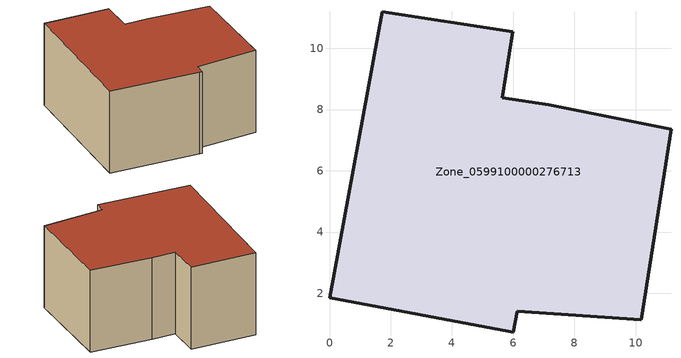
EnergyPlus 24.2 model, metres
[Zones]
Zone_0599100000276713
 floor ground (C_G): 10.19,1.14 6.14,1.41 6.01,0.72 5.84,0.76 0,1.85 1.73,11.2 5.98,10.54 5.65,8.39 7.17,8.16 11.16,7.36 z0
 wall outside (C_F): 0,1.85 5.84,0.76 6.01,0.72 6.14,1.41 10.19,1.14 11.16,7.36 7.17,8.16 5.65,8.39 5.98,10.54 1.73,11.2 0,1.85 z0:5.57
 roof outside (C_R): 6.14,1.41 10.19,1.14 11.16,7.36 7.17,8.16 5.65,8.39 5.98,10.54 1.73,11.2 0,1.85 5.84,0.76 6.01,0.72 z5.57
[BUILDING]
Pand.0599100000276713: North Axis=0; Terrain=City; Loads Convergence Tolerance Value=0.04; Temperature Convergence Tolerance Value=0.4; Solar Distribution=FullExterior; Maximum Number of Warmup Days=25; Minimum Number of Warmup Days=1
[Site:Location]
Rotterdam.The.Hague.AP_ZH_NLD Design_Conditions: Latitude=51.96; Longitude=4.45; Time Zone=1; Elevation=-4.5
[SITE:GROUNDTEMPERATURE:BUILDINGSURFACE]
18, 18, 18, 18, 18, 18, 18, 18, 18, 18, 18, 18
[MATERIAL] Thermal Absorptance=0.9; Solar Absorptance=0.7; Visible Absorptance=0.7
Name | Roughness | Thickness | Conductivity | Density | Specific Heat
G.TC.1946 | MediumSmooth | 0.15 | 1 | 540 | 1210
F.TC.1946 | Rough | 0.3 | 0.857143 | 1920 | 840
R.TC.1946 | MediumRough | 0.2 | 0.909091 | 1500 | 1000
[CONSTRUCTION]
C_G: G.TC.1946
C_F: F.TC.1946
C_R: R.TC.1946
[ZONE]
Zone_0599100000276713: Type=1; Multiplier=1; Ceiling Height=Autocalculate; Volume=Autocalculate; Floor Area=autocalculate; Part of Total Floor Area=Yes
[ZONEINFILTRATION:DESIGNFLOWRATE]
Infil_Zone_0599100000276713: Zone or ZoneList or Space or SpaceList=Zone_0599100000276713; Schedule=AlwaysOn; Design Flow Rate Calculation Method=Flow/Area; Flow Rate per Floor Area=0.003; Constant Term Coefficient=1; Temperature Term Coefficient=0; Velocity Term Coefficient=0; Velocity Squared Term Coefficient=0
[HVACTEMPLATE:ZONE:IDEALLOADSAIRSYSTEM]
Zone_0599100000276713: Maximum Heating Supply Air Temperature=50; Minimum Cooling Supply Air Temperature=13; Maximum Heating Supply Air Humidity Ratio=0.0156; Minimum Cooling Supply Air Humidity Ratio=0.0077; Heating Limit=NoLimit; Cooling Limit=NoLimit; Dehumidification Control Type=ConstantSensibleHeatRatio; Cooling Sensible Heat Ratio=0.7; Dehumidification Setpoint=60; Humidification Control Type=None; Humidification Setpoint=30; Outdoor Air Method=None; Outdoor Air Flow Rate per Person=0.00944; Outdoor Air Flow Rate per Zone Floor Area=0; Outdoor Air Flow Rate per Zone=0; Demand Controlled Ventilation Type=None; Outdoor Air Economizer Type=NoEconomizer; Heat Recovery Type=None; Sensible Heat Recovery Effectiveness=0.7; Latent Heat Recovery Effectiveness=0.65
[ZONECONTROL:THERMOSTAT]
ThermostatControl_Zone_0599100000276713: Zone or ZoneList=Zone_0599100000276713; Control Type Schedule=DualSetpointControlType; Control 1=Thermostat_Zone_0599100000276713; Temperature Difference Between Cutout And Setpoint=0
[THERMOSTATSETPOINT:DUALSETPOINT]
Thermostat_Zone_0599100000276713: Heating Setpoint Temperature Schedule=HeatingSetpoint_Zone_0599100000276713; Cooling Setpoint Temperature Schedule=CoolingSetpoint_Zone_0599100000276713
[SCHEDULE:COMPACT]
HeatingSetpoint_Zone_0599100000276713: Through: 12/31, For: AllDays, Until: 24:00, 21
CoolingSetpoint_Zone_0599100000276713: Through: 12/31, For: AllDays, Until: 24:00, 24
DualSetpointControlType: Through: 12/31, For: AllDays, Until: 24:00, 4
AlwaysOn: Through: 12/31, For: AllDays, Until: 24:00, 1
